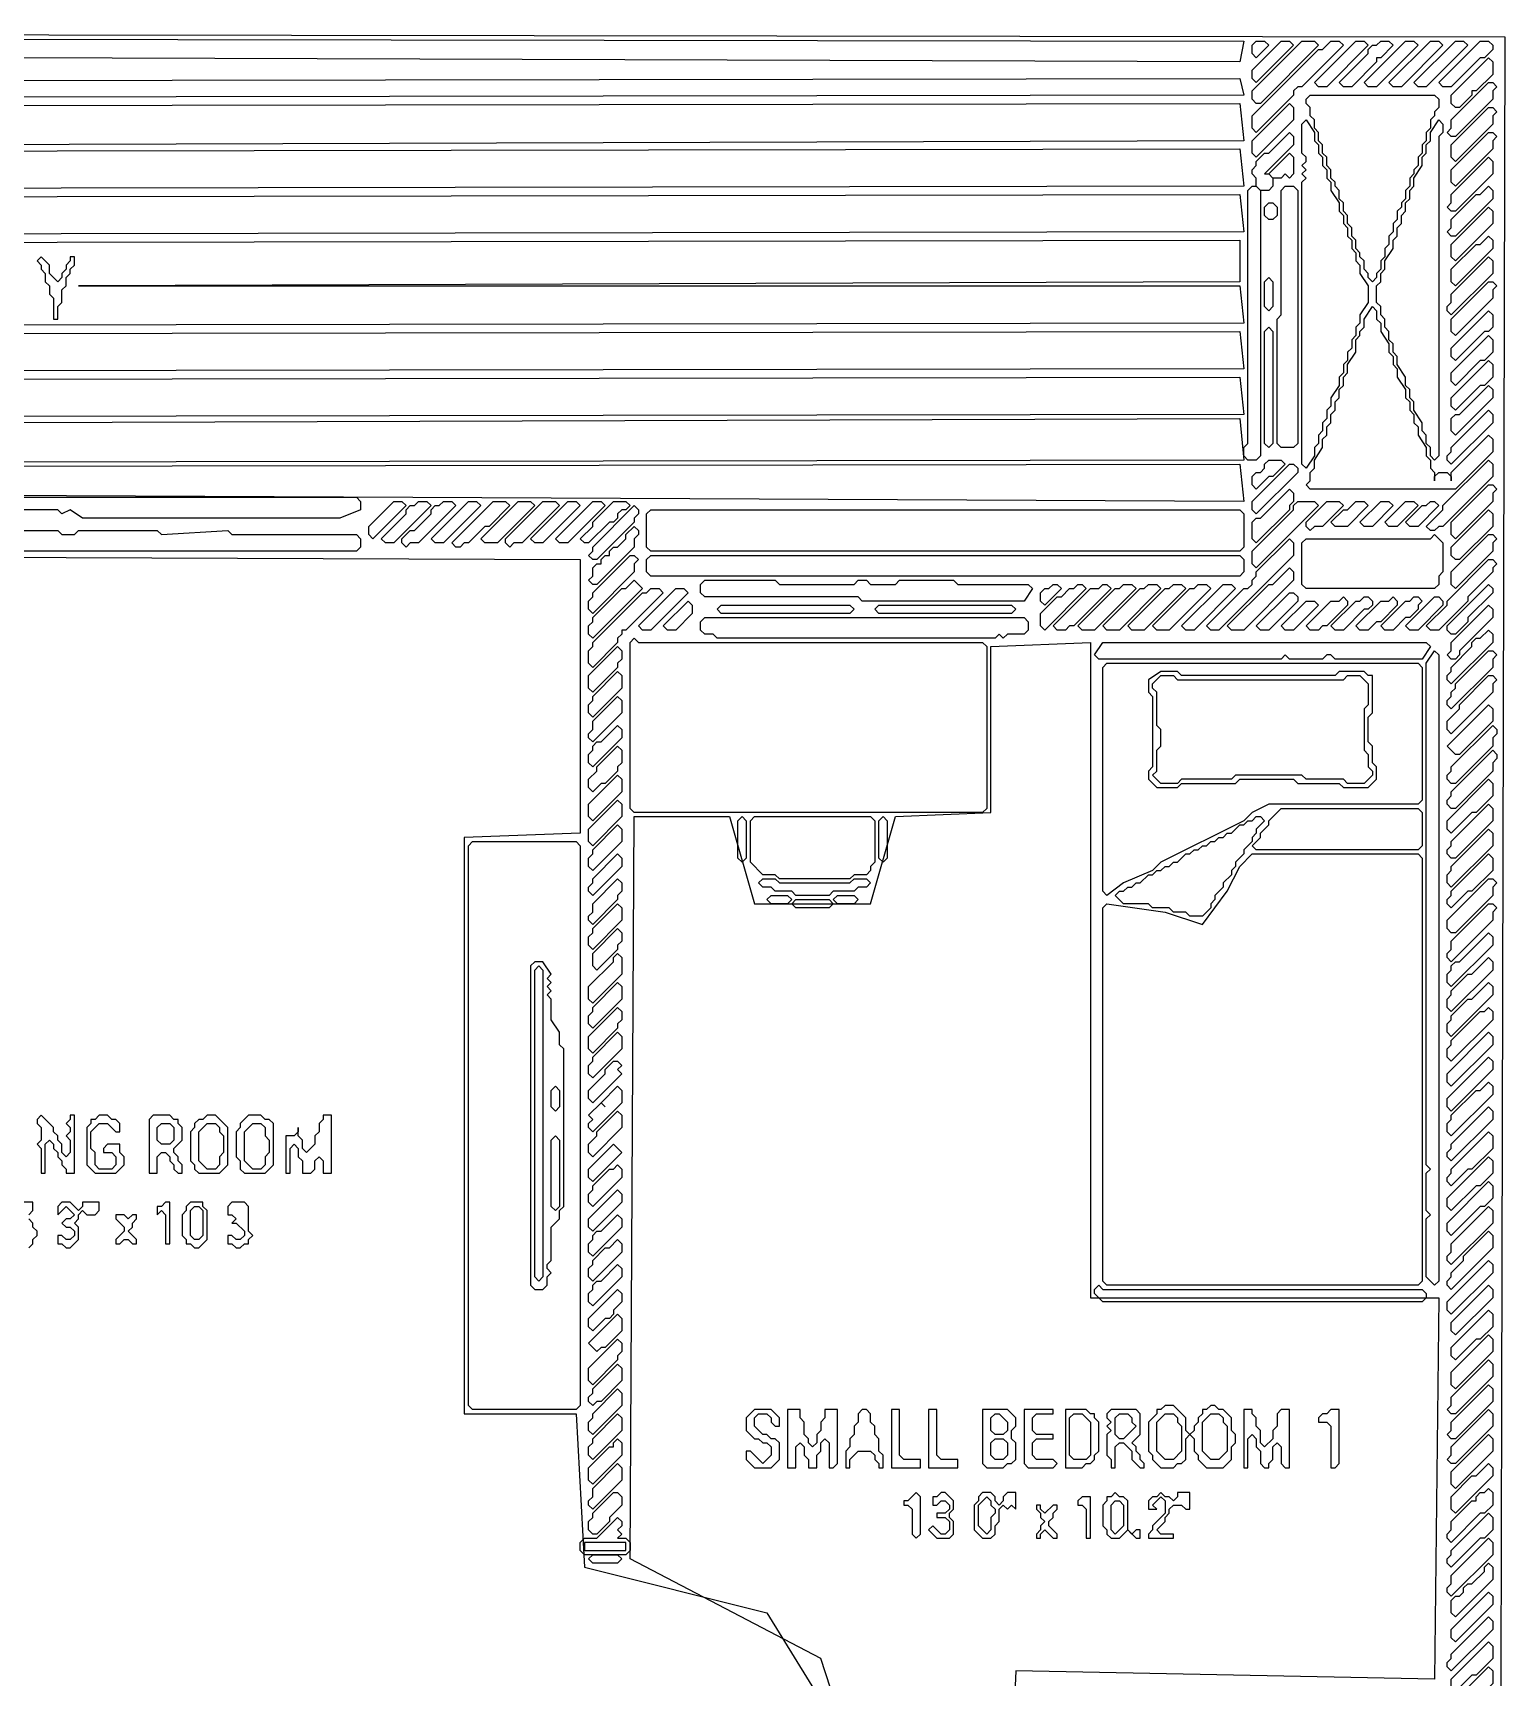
# Model space of a CAD drawing. Header units: metres. Extents: x 53 to 990, y 46 to 960.
# Drawn here: x 545 to 900, y 563.5 to 960 of the extents above; entities that cross this region are included whole.
import ezdxf

# ---------------------------------------------------------------- set-up
doc = ezdxf.new("R2010")
doc.units = ezdxf.units.M
doc.layers.add('A-FURN', color=2, linetype='Continuous')
doc.layers.add('A-WALL', color=1, linetype='Continuous')

msp = doc.modelspace()

# ---------------------------------------------------------------- linework, layer by layer
at = {"layer": 'A-FURN'}
for points in [[(139, 960), (138, 401), (229, 399), (231, 317), (242, 326), (245, 317), (246, 401), (292, 402), (293, 201), (442, 199), (441, 153), (247, 152), (246, 208), (234, 195), (241, 207), (231, 207), (230, 139), (537, 137), (553, 193), (601, 219), (606, 138), (898, 137), (900, 959), (139, 960)], [(218, 955), (220, 959), (837, 958), (836, 953), (218, 955)], [(860, 958), (861, 957), (851, 947), (850, 947), (849, 946), (849, 945), (840, 936), (839, 937), (839, 940), (855, 956), (856, 956), (858, 958), (860, 958)], [(854, 958), (855, 957), (841, 943), (840, 943), (839, 944), (839, 946), (851, 958), (854, 958)], [(848, 958), (849, 957), (840, 948), (839, 949), (839, 951), (846, 958), (848, 958)], [(839, 955), (839, 957), (840, 958), (842, 958), (843, 957), (840, 954), (839, 955)], [(867, 957), (857, 947), (855, 947), (854, 948), (864, 958), (866, 958), (867, 957)], [(873, 957), (870, 954), (869, 954), (869, 953), (863, 947), (861, 947), (860, 948), (867, 955), (867, 956), (868, 957), (869, 957), (870, 958), (872, 958), (873, 957)], [(879, 957), (869, 947), (867, 947), (866, 948), (876, 958), (878, 958), (879, 957)], [(885, 957), (875, 947), (873, 947), (872, 948), (882, 958), (884, 958), (885, 957)], [(891, 957), (881, 947), (879, 947), (878, 948), (888, 958), (890, 958), (891, 957)], [(897, 957), (897, 956), (895, 954), (894, 954), (887, 947), (885, 947), (884, 948), (894, 958), (896, 958), (897, 957)], [(896, 954), (897, 953), (897, 950), (893, 946), (892, 946), (892, 945), (889, 942), (888, 942), (887, 943), (887, 945), (896, 954)], [(218, 948), (836, 949), (837, 945), (219, 944), (218, 948)], [(897, 948), (898, 947), (897, 946), (897, 944), (888, 935), (887, 935), (886, 936), (887, 937), (887, 939), (896, 948), (897, 948)], [(853, 945), (883, 945), (884, 944), (884, 942), (883, 941), (883, 940), (882, 939), (882, 937), (881, 936), (881, 934), (880, 933), (880, 931), (879, 930), (879, 928), (878, 927), (878, 926), (877, 925), (877, 923), (876, 922), (876, 920), (875, 919), (875, 918), (874, 917), (874, 915), (873, 914), (873, 912), (872, 911), (872, 909), (871, 908), (871, 906), (870, 905), (870, 903), (869, 902), (869, 901), (868, 900), (867, 901), (867, 902), (866, 903), (866, 905), (865, 906), (865, 907), (864, 908), (864, 910), (863, 911), (863, 913), (862, 914), (862, 916), (861, 917), (861, 919), (860, 920), (860, 922), (859, 923), (859, 924), (858, 925), (858, 927), (857, 928), (857, 930), (856, 931), (856, 933), (855, 934), (855, 936), (854, 937), (854, 939), (853, 940), (853, 942), (852, 943), (852, 944), (853, 945)], [(218, 942), (836, 943), (837, 934), (219, 932), (218, 942)], [(848, 943), (849, 942), (849, 939), (840, 930), (839, 931), (839, 934), (848, 943)], [(897, 942), (898, 941), (897, 940), (897, 938), (888, 929), (887, 930), (887, 933), (896, 942), (897, 942)], [(848, 936), (849, 935), (849, 933), (842, 926), (843, 926), (844, 925), (844, 923), (843, 922), (841, 922), (840, 923), (840, 925), (839, 926), (839, 927), (840, 928), (840, 929), (842, 931), (843, 931), (848, 936)], [(852, 939), (854, 936), (854, 934), (855, 933), (855, 931), (856, 930), (856, 928), (857, 927), (857, 925), (858, 924), (858, 922), (860, 919), (860, 917), (861, 916), (861, 914), (862, 913), (862, 911), (863, 910), (863, 908), (864, 907), (864, 905), (865, 904), (865, 902), (867, 899), (867, 895), (865, 892), (865, 890), (864, 889), (864, 887), (863, 886), (863, 884), (862, 883), (862, 881), (861, 880), (861, 878), (860, 877), (860, 875), (858, 872), (858, 870), (857, 869), (857, 867), (856, 866), (856, 864), (855, 863), (855, 861), (854, 860), (854, 858), (852, 855), (851, 856), (851, 924), (852, 925), (851, 926), (852, 927), (851, 928), (852, 929), (852, 930), (851, 931), (851, 938), (852, 939)], [(884, 939), (885, 938), (885, 936), (884, 935), (884, 858), (883, 857), (882, 858), (882, 860), (881, 861), (881, 863), (880, 864), (880, 866), (878, 869), (878, 871), (877, 872), (877, 874), (876, 875), (876, 877), (874, 880), (874, 882), (873, 883), (873, 885), (872, 886), (872, 888), (871, 889), (871, 891), (870, 892), (870, 894), (869, 895), (869, 899), (870, 900), (870, 902), (871, 903), (871, 905), (873, 908), (873, 910), (874, 911), (874, 913), (875, 914), (875, 916), (876, 917), (876, 919), (877, 920), (877, 922), (878, 923), (878, 925), (880, 928), (880, 930), (881, 931), (881, 933), (882, 934), (882, 936), (884, 939)], [(897, 936), (898, 935), (897, 934), (897, 932), (888, 923), (887, 924), (887, 927), (896, 936), (897, 936)], [(218, 931), (836, 932), (837, 923), (219, 922), (218, 931)], [(848, 931), (849, 930), (849, 926), (848, 925), (847, 926), (846, 925), (844, 925), (843, 926), (848, 931)], [(896, 930), (897, 929), (897, 926), (888, 917), (887, 917), (886, 918), (887, 919), (887, 921), (896, 930)], [(218, 920), (836, 921), (837, 912), (219, 911), (218, 920)], [(839, 923), (840, 923), (841, 922), (841, 858), (840, 857), (838, 857), (837, 858), (837, 860), (838, 861), (838, 922), (839, 923)], [(847, 923), (849, 923), (850, 922), (850, 861), (849, 860), (846, 860), (845, 861), (845, 891), (846, 892), (846, 922), (847, 923)], [(896, 923), (897, 922), (897, 920), (888, 911), (887, 911), (886, 912), (887, 913), (887, 915), (893, 921), (894, 921), (896, 923)], [(842, 918), (843, 919), (844, 919), (845, 918), (845, 916), (844, 915), (843, 915), (842, 916), (842, 918)], [(896, 918), (897, 917), (897, 914), (888, 905), (887, 906), (887, 909), (896, 918)], [(218, 909), (836, 910), (836, 900), (556, 899), (836, 899), (837, 890), (219, 889), (219, 899), (481, 900), (219, 900), (218, 909)], [(896, 911), (897, 910), (897, 908), (888, 899), (887, 900), (887, 903), (893, 909), (894, 909), (896, 911)], [(555, 906), (554, 906), (554, 905), (553, 904), (553, 903), (552, 902), (552, 901), (551, 900), (549, 902), (549, 904), (547, 906), (546, 905), (547, 904), (547, 903), (548, 902), (548, 900), (549, 899), (549, 897), (550, 896), (550, 891), (551, 891), (551, 894), (552, 895), (552, 898), (553, 899), (553, 901), (554, 902), (554, 903), (555, 904), (555, 906)], [(896, 906), (897, 905), (897, 902), (887, 892), (886, 893), (886, 894), (887, 895), (887, 897), (896, 906)], [(843, 901), (844, 900), (844, 894), (843, 893), (842, 894), (842, 900), (843, 901)], [(897, 900), (898, 899), (897, 898), (897, 896), (888, 887), (887, 888), (887, 891), (896, 900), (897, 900)], [(868, 894), (869, 893), (869, 891), (870, 890), (870, 888), (872, 885), (872, 883), (873, 882), (873, 880), (874, 879), (874, 877), (876, 874), (876, 872), (877, 871), (877, 869), (878, 868), (878, 866), (879, 865), (879, 863), (881, 860), (881, 858), (882, 857), (882, 855), (883, 854), (883, 852), (883, 853), (884, 854), (886, 854), (887, 853), (887, 852), (887, 854), (896, 863), (897, 862), (897, 859), (888, 850), (853, 850), (852, 851), (853, 852), (853, 854), (854, 855), (854, 857), (856, 860), (856, 862), (857, 863), (857, 865), (858, 866), (858, 868), (859, 869), (859, 871), (860, 872), (860, 874), (861, 875), (861, 877), (862, 878), (862, 880), (864, 883), (864, 886), (865, 887), (865, 888), (866, 889), (866, 891), (868, 894)], [(896, 893), (897, 892), (897, 889), (896, 888), (895, 888), (888, 881), (887, 882), (887, 884), (896, 893)], [(843, 889), (844, 888), (844, 861), (843, 860), (842, 861), (842, 888), (843, 889)], [(218, 887), (836, 888), (837, 879), (219, 878), (218, 887)], [(896, 887), (897, 886), (897, 883), (895, 881), (894, 881), (888, 875), (887, 876), (887, 878), (896, 887)], [(896, 881), (897, 880), (897, 877), (895, 875), (894, 875), (888, 869), (887, 870), (887, 872), (896, 881)], [(218, 876), (836, 877), (837, 868), (219, 867), (218, 876)], [(896, 875), (897, 874), (897, 872), (888, 863), (887, 864), (887, 867), (888, 868), (889, 868), (896, 875)], [(896, 869), (897, 868), (897, 866), (887, 856), (886, 857), (886, 858), (887, 859), (887, 860), (896, 869)], [(218, 865), (836, 867), (837, 857), (219, 856), (218, 865)], [(846, 857), (847, 856), (844, 853), (843, 853), (840, 850), (839, 851), (839, 853), (840, 854), (841, 854), (842, 855), (842, 856), (843, 857), (846, 857)], [(896, 857), (897, 856), (897, 853), (885, 841), (884, 841), (883, 840), (882, 840), (881, 841), (885, 845), (885, 846), (896, 857)], [(218, 855), (836, 856), (837, 847), (219, 850), (218, 855)], [(849, 856), (850, 855), (850, 854), (840, 844), (839, 845), (839, 847), (848, 856), (849, 856)], [(848, 850), (849, 849), (849, 847), (848, 846), (848, 845), (840, 837), (839, 838), (839, 842), (840, 843), (841, 843), (848, 850)], [(897, 851), (898, 850), (897, 849), (897, 847), (888, 838), (887, 839), (887, 842), (896, 851), (897, 851)], [(481, 847), (482, 848), (623, 848), (624, 847), (624, 845), (619, 843), (557, 843), (554, 845), (552, 844), (551, 845), (482, 845), (481, 847)], [(634, 847), (635, 846), (627, 838), (626, 839), (626, 841), (632, 847), (634, 847)], [(641, 846), (632, 837), (630, 837), (629, 838), (635, 844), (635, 845), (636, 846), (637, 846), (638, 847), (640, 847), (641, 846)], [(647, 846), (638, 837), (636, 837), (635, 836), (634, 837), (634, 838), (636, 840), (637, 840), (641, 844), (641, 845), (642, 846), (643, 846), (644, 847), (646, 847), (647, 846)], [(653, 846), (644, 837), (642, 837), (641, 838), (650, 847), (652, 847), (653, 846)], [(660, 846), (655, 841), (654, 841), (650, 837), (649, 837), (648, 836), (647, 836), (646, 837), (656, 847), (659, 847), (660, 846)], [(666, 846), (657, 837), (654, 837), (653, 838), (662, 847), (665, 847), (666, 846)], [(672, 846), (663, 837), (661, 837), (660, 836), (659, 837), (659, 838), (668, 847), (671, 847), (672, 846)], [(677, 846), (668, 837), (666, 837), (665, 838), (674, 847), (676, 847), (677, 846)], [(683, 846), (674, 837), (672, 837), (671, 838), (680, 847), (682, 847), (683, 846)], [(689, 846), (688, 845), (687, 845), (686, 844), (686, 843), (685, 842), (684, 842), (679, 837), (678, 837), (677, 838), (680, 841), (680, 842), (685, 847), (688, 847), (689, 846)], [(690, 846), (691, 845), (691, 844), (690, 843), (690, 842), (681, 833), (680, 833), (679, 834), (680, 835), (680, 836), (690, 846)], [(693, 844), (694, 845), (836, 845), (837, 844), (837, 836), (836, 835), (694, 835), (693, 836), (693, 844)], [(854, 847), (855, 846), (840, 831), (839, 832), (839, 835), (849, 845), (849, 846), (850, 847), (854, 847)], [(861, 846), (856, 841), (854, 841), (853, 840), (852, 841), (852, 842), (857, 847), (860, 847), (861, 846)], [(867, 846), (862, 841), (859, 841), (858, 842), (861, 845), (862, 845), (864, 847), (866, 847), (867, 846)], [(873, 846), (868, 841), (866, 841), (865, 842), (870, 847), (872, 847), (873, 846)], [(879, 846), (874, 841), (872, 841), (871, 842), (876, 847), (878, 847), (879, 846)], [(884, 846), (879, 841), (877, 841), (876, 842), (880, 846), (881, 846), (882, 847), (883, 847), (884, 846)], [(896, 845), (897, 844), (897, 841), (889, 833), (888, 833), (887, 834), (887, 836), (896, 845)], [(690, 841), (691, 840), (691, 839), (690, 838), (690, 836), (681, 827), (680, 827), (679, 828), (680, 829), (680, 831), (681, 832), (682, 832), (682, 833), (683, 834), (684, 834), (684, 835), (685, 836), (686, 836), (688, 838), (688, 839), (690, 841)], [(482, 839), (483, 840), (551, 840), (552, 839), (555, 839), (556, 840), (575, 840), (576, 839), (592, 840), (593, 839), (623, 839), (624, 838), (624, 836), (623, 835), (483, 835), (482, 836), (482, 839)], [(848, 838), (849, 837), (849, 834), (831, 816), (829, 816), (828, 817), (837, 826), (838, 826), (839, 827), (839, 828), (840, 829), (840, 830), (848, 838)], [(885, 837), (885, 830), (884, 829), (884, 827), (883, 826), (852, 826), (851, 827), (851, 837), (852, 838), (882, 838), (883, 839), (885, 837)], [(897, 839), (898, 838), (897, 837), (897, 835), (888, 826), (887, 827), (887, 830), (896, 839), (897, 839)], [(429, 834), (677, 833), (677, 767), (649, 766), (649, 627), (676, 627), (678, 590), (722, 579), (746, 540)], [(690, 834), (691, 833), (690, 832), (690, 830), (680, 820), (679, 821), (679, 823), (680, 824), (680, 825), (689, 834), (690, 834)], [(693, 833), (694, 834), (836, 834), (837, 833), (837, 830), (836, 829), (694, 829), (693, 830), (693, 833)], [(897, 833), (898, 832), (897, 831), (897, 830), (891, 824), (891, 823), (884, 816), (882, 816), (881, 817), (886, 822), (886, 823), (896, 833), (897, 833)], [(848, 831), (849, 830), (849, 828), (837, 816), (834, 816), (833, 817), (843, 827), (844, 827), (848, 831)], [(690, 828), (692, 826), (680, 814), (679, 815), (679, 817), (680, 818), (680, 819), (687, 826), (688, 826), (690, 828)], [(696, 826), (697, 825), (688, 816), (687, 816), (687, 815), (686, 814), (686, 813), (680, 807), (679, 808), (679, 811), (680, 812), (680, 813), (692, 825), (693, 825), (694, 826), (696, 826)], [(703, 825), (694, 816), (692, 816), (691, 817), (700, 826), (702, 826), (703, 825)], [(706, 825), (706, 827), (707, 828), (724, 828), (725, 827), (743, 827), (744, 828), (746, 828), (747, 827), (753, 827), (754, 828), (767, 828), (768, 827), (785, 827), (786, 826), (784, 823), (745, 823), (744, 824), (707, 824), (706, 825)], [(798, 827), (799, 826), (789, 816), (788, 817), (788, 820), (792, 824), (793, 824), (795, 826), (796, 826), (797, 827), (798, 827)], [(792, 827), (793, 826), (789, 822), (788, 823), (788, 825), (789, 826), (790, 826), (791, 827), (792, 827)], [(805, 826), (796, 817), (795, 817), (794, 816), (792, 816), (791, 817), (800, 826), (802, 826), (803, 827), (804, 827), (805, 826)], [(811, 826), (801, 816), (798, 816), (797, 817), (806, 826), (807, 826), (808, 827), (810, 827), (811, 826)], [(817, 826), (807, 816), (804, 816), (803, 817), (812, 826), (813, 826), (814, 827), (816, 827), (817, 826)], [(823, 826), (813, 816), (810, 816), (809, 817), (818, 826), (819, 826), (820, 827), (822, 827), (823, 826)], [(829, 826), (819, 816), (816, 816), (815, 817), (824, 826), (825, 826), (826, 827), (828, 827), (829, 826)], [(835, 826), (825, 816), (823, 816), (822, 817), (832, 827), (834, 827), (835, 826)], [(849, 825), (850, 824), (850, 823), (843, 816), (841, 816), (840, 817), (848, 825), (849, 825)], [(896, 827), (897, 826), (897, 825), (891, 819), (891, 818), (888, 815), (887, 815), (886, 816), (886, 817), (896, 827)], [(703, 823), (704, 822), (704, 820), (700, 816), (698, 816), (697, 817), (703, 823)], [(710, 821), (711, 822), (742, 822), (743, 821), (742, 820), (711, 820), (710, 821)], [(748, 821), (749, 822), (781, 822), (782, 821), (781, 820), (749, 820), (748, 821)], [(855, 822), (849, 816), (847, 816), (846, 817), (852, 823), (854, 823), (855, 822)], [(862, 823), (862, 822), (857, 817), (856, 817), (855, 816), (853, 816), (852, 817), (858, 823), (860, 823), (861, 824), (862, 823)], [(868, 823), (868, 822), (867, 821), (866, 821), (861, 816), (859, 816), (858, 817), (864, 823), (865, 823), (866, 824), (867, 824), (868, 823)], [(874, 823), (874, 822), (870, 818), (869, 818), (867, 816), (865, 816), (864, 817), (870, 823), (872, 823), (873, 824), (874, 823)], [(880, 823), (879, 822), (879, 821), (877, 819), (876, 819), (873, 816), (871, 816), (870, 817), (876, 823), (877, 823), (878, 824), (879, 824), (880, 823)], [(884, 824), (885, 823), (885, 822), (879, 816), (877, 816), (876, 817), (883, 824), (884, 824)], [(896, 822), (897, 821), (897, 819), (889, 811), (889, 810), (888, 809), (887, 809), (886, 810), (887, 811), (887, 813), (896, 822)], [(706, 818), (707, 819), (784, 819), (785, 818), (785, 816), (784, 815), (780, 815), (779, 814), (778, 815), (777, 814), (710, 814), (709, 815), (707, 815), (706, 816), (706, 818)], [(689, 813), (690, 814), (691, 813), (774, 813), (775, 812), (775, 773), (774, 772), (690, 772), (689, 773), (689, 813)], [(748, 528), (735, 568), (689, 592), (690, 771), (713, 771), (719, 750), (747, 750), (753, 771), (776, 772), (776, 812), (800, 813), (800, 655), (884, 655), (883, 563), (782, 565), (780, 520)], [(801, 810), (803, 813), (881, 813), (882, 812), (880, 809), (859, 809), (858, 810), (857, 810), (856, 809), (848, 809), (847, 810), (846, 809), (802, 809), (801, 810)], [(896, 816), (897, 815), (897, 813), (887, 803), (886, 804), (886, 805), (887, 806), (887, 807), (892, 812), (892, 813), (893, 814), (894, 814), (896, 816)], [(686, 812), (687, 811), (687, 809), (686, 808), (686, 807), (680, 801), (679, 802), (679, 805), (686, 812)], [(883, 811), (884, 810), (884, 659), (883, 658), (881, 660), (881, 674), (882, 675), (881, 676), (881, 685), (882, 686), (881, 687), (881, 808), (883, 811)], [(897, 811), (898, 810), (897, 809), (897, 807), (887, 797), (886, 798), (886, 799), (887, 800), (887, 801), (888, 802), (888, 803), (896, 811), (897, 811)], [(686, 806), (687, 805), (687, 802), (680, 795), (679, 796), (679, 798), (680, 799), (680, 800), (686, 806)], [(803, 807), (804, 808), (879, 808), (880, 807), (880, 775), (879, 774), (843, 774), (839, 772), (837, 770), (817, 760), (815, 758), (808, 755), (804, 752), (803, 753), (803, 807)], [(814, 804), (814, 801), (815, 800), (815, 783), (814, 782), (814, 780), (816, 778), (821, 778), (822, 779), (835, 779), (836, 780), (849, 780), (850, 779), (860, 779), (861, 778), (867, 778), (869, 780), (869, 783), (868, 784), (868, 788), (867, 789), (867, 795), (868, 796), (868, 805), (867, 805), (866, 806), (860, 806), (859, 805), (822, 805), (821, 806), (817, 806), (814, 804)], [(815, 803), (817, 805), (820, 805), (821, 804), (861, 804), (862, 805), (865, 805), (867, 803), (867, 798), (866, 797), (866, 787), (867, 786), (867, 783), (868, 782), (868, 781), (866, 779), (862, 779), (861, 780), (852, 780), (851, 781), (835, 781), (834, 780), (822, 780), (821, 779), (817, 779), (815, 781), (816, 782), (816, 787), (817, 788), (817, 792), (816, 793), (816, 801), (815, 802), (815, 803)], [(897, 805), (898, 804), (897, 803), (897, 801), (887, 791), (886, 792), (886, 794), (889, 797), (889, 798), (896, 805), (897, 805)], [(686, 800), (687, 799), (687, 796), (680, 789), (679, 790), (679, 791), (680, 792), (680, 794), (686, 800)], [(896, 798), (897, 797), (897, 794), (889, 786), (888, 786), (886, 788), (896, 798)], [(686, 793), (687, 792), (687, 790), (680, 783), (679, 784), (679, 786), (680, 787), (680, 788), (681, 789), (682, 789), (686, 793)], [(897, 793), (898, 792), (898, 791), (897, 790), (897, 788), (888, 779), (887, 779), (886, 780), (886, 781), (887, 782), (887, 783), (897, 793)], [(686, 788), (687, 787), (687, 784), (686, 783), (686, 782), (683, 779), (682, 779), (680, 777), (679, 778), (679, 780), (681, 782), (681, 783), (686, 788)], [(897, 787), (898, 786), (898, 785), (897, 784), (897, 782), (888, 773), (887, 773), (886, 774), (886, 775), (887, 776), (887, 777), (897, 787)], [(686, 781), (687, 780), (687, 777), (680, 770), (679, 771), (679, 774), (686, 781)], [(896, 780), (897, 779), (897, 776), (893, 772), (892, 772), (887, 767), (886, 768), (886, 770), (896, 780)], [(686, 775), (687, 774), (687, 771), (680, 764), (679, 765), (679, 768), (686, 775)], [(896, 774), (897, 773), (897, 770), (888, 761), (887, 761), (886, 762), (886, 763), (887, 764), (887, 765), (896, 774)], [(716, 771), (717, 770), (717, 761), (716, 760), (715, 761), (715, 770), (716, 771)], [(718, 770), (719, 771), (747, 771), (748, 770), (748, 760), (747, 759), (747, 758), (746, 757), (743, 757), (742, 756), (725, 756), (724, 757), (721, 757), (718, 760), (718, 770)], [(750, 771), (751, 770), (751, 761), (750, 760), (749, 761), (749, 770), (750, 771)], [(842, 770), (840, 768), (840, 767), (839, 766), (839, 765), (837, 763), (837, 762), (835, 760), (835, 759), (834, 758), (834, 757), (832, 755), (832, 754), (830, 752), (830, 751), (829, 750), (829, 749), (827, 747), (824, 747), (823, 748), (820, 748), (819, 749), (815, 749), (814, 750), (808, 750), (806, 752), (807, 753), (808, 753), (809, 754), (810, 754), (811, 755), (812, 755), (814, 757), (815, 757), (816, 758), (817, 758), (818, 759), (819, 759), (820, 760), (821, 760), (823, 762), (824, 762), (825, 763), (826, 763), (827, 764), (828, 764), (829, 765), (830, 765), (831, 766), (832, 766), (833, 767), (834, 767), (836, 769), (837, 769), (838, 770), (839, 770), (840, 771), (841, 771), (842, 770)], [(839, 764), (841, 766), (841, 767), (843, 769), (843, 770), (846, 773), (879, 773), (880, 772), (880, 764), (879, 763), (840, 763), (839, 764)], [(686, 769), (687, 768), (687, 765), (680, 758), (679, 759), (679, 761), (680, 762), (680, 763), (686, 769)], [(896, 768), (897, 767), (897, 764), (887, 754), (886, 755), (886, 757), (887, 758), (887, 759), (896, 768)], [(651, 765), (676, 765), (677, 764), (677, 629), (676, 628), (651, 628), (650, 629), (650, 764), (651, 765)], [(686, 762), (687, 761), (687, 759), (680, 752), (679, 753), (679, 754), (680, 755), (680, 756), (686, 762)], [(804, 750), (818, 748), (827, 745), (833, 753), (836, 759), (839, 762), (879, 762), (880, 761), (880, 659), (879, 658), (804, 658), (803, 659), (803, 749), (804, 750)], [(896, 762), (897, 761), (897, 758), (892, 753), (891, 753), (887, 749), (886, 750), (886, 751), (887, 752), (887, 753), (896, 762)], [(686, 756), (687, 755), (687, 753), (686, 752), (686, 751), (680, 745), (679, 746), (679, 747), (680, 748), (680, 750), (686, 756)], [(720, 755), (721, 756), (724, 756), (725, 755), (742, 755), (743, 756), (746, 756), (747, 755), (746, 754), (744, 754), (743, 753), (738, 753), (737, 752), (729, 752), (728, 753), (724, 753), (723, 754), (721, 754), (720, 755)], [(897, 756), (898, 755), (897, 754), (897, 752), (888, 743), (887, 743), (886, 744), (886, 746), (896, 756), (897, 756)], [(686, 750), (687, 749), (687, 746), (680, 739), (679, 740), (679, 742), (680, 743), (680, 744), (686, 750)], [(722, 751), (723, 752), (727, 752), (728, 751), (727, 750), (723, 750), (722, 751)], [(728, 750), (729, 751), (737, 751), (738, 750), (737, 749), (729, 749), (728, 750)], [(738, 751), (739, 752), (743, 752), (744, 751), (743, 750), (739, 750), (738, 751)], [(897, 750), (898, 749), (897, 748), (897, 746), (887, 736), (886, 737), (886, 738), (887, 739), (887, 741), (896, 750), (897, 750)], [(686, 744), (687, 743), (687, 741), (686, 740), (686, 739), (681, 734), (680, 735), (680, 738), (686, 744)], [(896, 743), (897, 742), (897, 740), (887, 730), (886, 731), (886, 733), (887, 734), (887, 735), (888, 736), (889, 736), (896, 743)], [(686, 738), (687, 737), (687, 733), (680, 726), (679, 727), (679, 730), (685, 736), (685, 737), (686, 738)], [(666, 736), (665, 735), (665, 658), (666, 657), (668, 657), (669, 658), (669, 660), (670, 661), (669, 662), (669, 663), (670, 664), (670, 672), (672, 674), (672, 676), (673, 677), (673, 715), (672, 716), (672, 719), (670, 722), (670, 727), (669, 728), (670, 729), (669, 730), (670, 731), (669, 732), (670, 733), (668, 736), (666, 736)], [(667, 735), (668, 734), (668, 660), (667, 659), (666, 660), (666, 734), (667, 735)], [(896, 737), (897, 736), (897, 734), (887, 724), (886, 725), (886, 727), (887, 728), (887, 729), (891, 733), (892, 733), (896, 737)], [(686, 731), (687, 730), (687, 727), (680, 720), (679, 721), (679, 723), (680, 724), (680, 725), (686, 731)], [(896, 731), (897, 730), (897, 728), (887, 718), (886, 719), (886, 721), (887, 722), (887, 723), (891, 727), (892, 727), (896, 731)], [(686, 725), (687, 724), (687, 722), (686, 721), (686, 720), (680, 714), (679, 715), (679, 718), (686, 725)], [(896, 725), (897, 724), (897, 722), (887, 712), (886, 713), (886, 715), (887, 716), (887, 717), (894, 724), (895, 724), (896, 725)], [(686, 719), (687, 718), (687, 715), (680, 708), (679, 709), (679, 711), (680, 712), (680, 713), (686, 719)], [(896, 719), (897, 718), (897, 716), (887, 706), (886, 707), (886, 709), (896, 719)], [(686, 712), (687, 711), (686, 710), (687, 709), (680, 702), (679, 703), (679, 705), (683, 709), (683, 710), (685, 712), (686, 712)], [(896, 713), (897, 712), (897, 710), (887, 700), (886, 701), (886, 703), (896, 713)], [(671, 706), (672, 705), (672, 701), (671, 700), (670, 701), (670, 705), (671, 706)], [(686, 706), (687, 705), (687, 702), (680, 695), (679, 696), (679, 697), (680, 698), (679, 699), (682, 702), (683, 701), (682, 702), (686, 706)], [(896, 707), (897, 706), (897, 704), (887, 694), (886, 695), (886, 697), (887, 698), (887, 699), (893, 705), (894, 705), (896, 707)], [(547, 699), (546, 698), (546, 697), (547, 696), (547, 693), (546, 692), (547, 691), (547, 685), (548, 685), (548, 692), (549, 693), (550, 692), (550, 691), (551, 690), (551, 689), (552, 688), (552, 687), (553, 686), (553, 685), (555, 685), (555, 699), (554, 699), (554, 698), (553, 697), (554, 696), (554, 695), (553, 694), (554, 693), (554, 690), (553, 689), (552, 690), (552, 692), (551, 693), (551, 694), (550, 695), (550, 696), (547, 699)], [(561, 699), (560, 698), (559, 698), (559, 697), (558, 696), (558, 687), (560, 685), (565, 685), (567, 687), (567, 689), (566, 690), (566, 692), (563, 692), (562, 691), (562, 690), (564, 690), (565, 689), (565, 687), (564, 686), (561, 686), (560, 687), (560, 690), (559, 691), (559, 695), (561, 697), (563, 697), (565, 695), (566, 695), (566, 697), (565, 698), (564, 698), (563, 699), (561, 699)], [(574, 699), (573, 698), (573, 685), (575, 685), (575, 689), (576, 690), (577, 690), (578, 689), (578, 688), (579, 687), (579, 686), (580, 685), (581, 685), (581, 687), (580, 688), (580, 689), (579, 690), (579, 691), (581, 693), (581, 696), (580, 697), (580, 698), (579, 698), (578, 699), (574, 699)], [(587, 699), (586, 698), (585, 698), (584, 697), (584, 696), (583, 695), (583, 688), (584, 687), (584, 686), (585, 685), (590, 685), (592, 687), (592, 696), (589, 699), (587, 699)], [(597, 699), (595, 697), (595, 696), (594, 695), (594, 689), (595, 688), (595, 686), (596, 685), (601, 685), (603, 687), (603, 697), (602, 698), (601, 698), (600, 699), (597, 699)], [(617, 699), (615, 699), (615, 698), (614, 697), (614, 695), (613, 694), (613, 692), (611, 690), (610, 691), (610, 693), (609, 694), (609, 696), (609, 695), (608, 694), (606, 694), (606, 685), (607, 685), (607, 691), (608, 692), (609, 691), (609, 689), (610, 688), (610, 685), (612, 685), (613, 686), (613, 688), (614, 689), (615, 688), (615, 685), (617, 685), (617, 699)], [(686, 700), (687, 699), (687, 696), (680, 689), (679, 690), (679, 692), (681, 694), (681, 695), (686, 700)], [(896, 701), (897, 700), (897, 698), (887, 688), (886, 689), (886, 690), (887, 691), (887, 692), (896, 701)], [(575, 696), (576, 697), (578, 697), (579, 696), (579, 693), (578, 692), (576, 692), (575, 693), (575, 696)], [(587, 697), (589, 697), (590, 696), (590, 695), (591, 694), (591, 690), (590, 689), (590, 687), (589, 686), (587, 686), (585, 688), (585, 695), (587, 697)], [(598, 697), (600, 697), (601, 696), (601, 694), (602, 693), (602, 690), (601, 689), (601, 687), (600, 686), (598, 686), (596, 688), (596, 695), (598, 697)], [(671, 694), (672, 693), (672, 677), (671, 676), (670, 677), (670, 693), (671, 694)], [(896, 695), (897, 694), (897, 691), (892, 686), (891, 686), (887, 682), (886, 683), (886, 684), (887, 685), (887, 686), (896, 695)], [(685, 692), (687, 690), (680, 683), (679, 684), (679, 686), (685, 692)], [(686, 687), (687, 686), (687, 684), (680, 677), (679, 678), (679, 680), (680, 681), (680, 682), (684, 686), (685, 686), (686, 687)], [(896, 689), (897, 688), (897, 685), (894, 682), (893, 682), (887, 676), (886, 677), (886, 679), (896, 689)], [(896, 683), (897, 682), (897, 679), (895, 677), (894, 677), (887, 670), (886, 671), (886, 673), (896, 683)], [(686, 681), (687, 680), (687, 678), (680, 671), (679, 672), (679, 674), (686, 681)], [(544, 675), (545, 676), (545, 678), (541, 678)], [(561, 678), (557, 678), (557, 677), (556, 676), (554, 678), (552, 678), (551, 677), (551, 675), (553, 677), (555, 675), (554, 674), (553, 674), (552, 673), (553, 672), (554, 672), (555, 671), (555, 670), (554, 669), (553, 669), (552, 670), (551, 670), (551, 668), (552, 668), (553, 667), (554, 667), (556, 669), (556, 672), (555, 673), (556, 674), (556, 675), (557, 676), (558, 675), (560, 675), (561, 676), (561, 678)], [(565, 675), (565, 674), (567, 672), (567, 671), (565, 669), (565, 668), (566, 668), (567, 669), (568, 669), (569, 668), (570, 668), (570, 669), (568, 671), (569, 672), (569, 673), (570, 674), (570, 675), (569, 675), (568, 674), (567, 675), (565, 675)], [(577, 678), (576, 677), (575, 677), (575, 675), (576, 676), (577, 675), (577, 668), (578, 668), (578, 678), (577, 678)], [(583, 678), (582, 677), (582, 676), (581, 675), (581, 670), (582, 669), (582, 668), (583, 668), (584, 667), (585, 667), (587, 669), (587, 676), (586, 677), (586, 678), (583, 678)], [(584, 677), (585, 677), (586, 676), (586, 670), (585, 669), (584, 669), (583, 670), (583, 676), (584, 677)], [(593, 678), (592, 677), (592, 675), (593, 675), (594, 674), (593, 673), (594, 673), (596, 671), (596, 670), (595, 669), (594, 669), (593, 670), (592, 670), (592, 668), (593, 668), (594, 667), (595, 667), (596, 668), (597, 668), (597, 669), (598, 670), (597, 671), (597, 677), (596, 678), (593, 678)], [(686, 675), (687, 674), (687, 672), (680, 665), (679, 666), (679, 668), (680, 669), (680, 670), (681, 671), (682, 671), (686, 675)], [(896, 677), (897, 676), (897, 673), (887, 663), (886, 664), (886, 665), (887, 666), (887, 668), (896, 677)], [(544, 667), (545, 668), (545, 669), (546, 670), (546, 671), (545, 672), (545, 673), (544, 674)], [(896, 671), (897, 670), (897, 667), (887, 657), (886, 658), (886, 659), (887, 660), (887, 661), (890, 664), (890, 665), (896, 671)], [(686, 669), (687, 668), (687, 666), (680, 659), (679, 660), (679, 662), (680, 663), (680, 664), (683, 667), (684, 667), (686, 669)], [(686, 663), (687, 662), (687, 660), (680, 653), (679, 654), (679, 656), (680, 657), (680, 658), (681, 659), (682, 659), (686, 663)], [(896, 664), (897, 663), (897, 661), (887, 651), (886, 652), (886, 654), (896, 664)], [(686, 657), (687, 656), (687, 654), (685, 652), (685, 651), (684, 650), (683, 650), (680, 647), (679, 648), (679, 650), (686, 657)], [(801, 657), (802, 658), (803, 657), (880, 657), (881, 656), (881, 655), (880, 654), (803, 654), (801, 656), (801, 657)], [(896, 658), (897, 657), (897, 655), (888, 646), (887, 647), (887, 649), (896, 658)], [(686, 651), (687, 650), (687, 647), (683, 643), (682, 643), (681, 642), (679, 644), (686, 651)], [(896, 652), (897, 651), (897, 648), (894, 645), (893, 645), (888, 640), (887, 641), (887, 643), (896, 652)], [(686, 645), (687, 644), (687, 642), (686, 641), (686, 640), (680, 634), (679, 635), (679, 638), (686, 645)], [(896, 646), (897, 645), (897, 642), (888, 633), (887, 634), (887, 637), (896, 646)], [(686, 639), (687, 638), (687, 635), (682, 630), (681, 630), (680, 629), (679, 630), (679, 631), (680, 632), (680, 633), (686, 639)], [(896, 640), (897, 639), (897, 636), (888, 627), (887, 627), (886, 628), (887, 629), (887, 631), (896, 640)], [(686, 633), (687, 632), (687, 629), (680, 622), (679, 623), (679, 625), (680, 626), (680, 627), (686, 633)], [(896, 634), (897, 633), (897, 630), (888, 621), (887, 621), (886, 622), (887, 623), (887, 625), (896, 634)], [(686, 627), (687, 626), (687, 623), (680, 616), (679, 617), (679, 619), (680, 620), (680, 621), (686, 627)], [(719, 628), (717, 626), (717, 623), (719, 621), (720, 621), (721, 620), (722, 620), (723, 619), (723, 617), (721, 615), (718, 618), (717, 618), (717, 616), (719, 614), (723, 614), (725, 616), (725, 620), (724, 621), (723, 621), (722, 622), (721, 622), (719, 624), (719, 626), (720, 627), (722, 627), (723, 626), (723, 625), (724, 624), (725, 624), (725, 626), (723, 628), (719, 628)], [(727, 628), (727, 614), (729, 614), (729, 619), (730, 620), (731, 619), (731, 617), (732, 616), (732, 614), (734, 614), (734, 617), (735, 618), (735, 620), (736, 621), (737, 620), (737, 614), (738, 614), (739, 615), (739, 628), (736, 628), (736, 626), (735, 625), (735, 623), (734, 622), (734, 620), (733, 619), (732, 620), (732, 621), (731, 622), (731, 625), (730, 626), (730, 628), (727, 628)], [(745, 628), (744, 627), (744, 625), (743, 624), (743, 622), (742, 621), (742, 619), (741, 618), (741, 614), (742, 614), (742, 616), (744, 618), (747, 618), (748, 617), (748, 616), (749, 615), (749, 614), (750, 614), (750, 617), (749, 618), (749, 621), (748, 622), (748, 624), (747, 625), (747, 627), (746, 628), (745, 628)], [(752, 628), (752, 614), (759, 614), (759, 616), (755, 616), (754, 617), (754, 628), (752, 628)], [(761, 628), (761, 614), (768, 614), (768, 616), (764, 616), (763, 617), (763, 628), (761, 628)], [(774, 628), (774, 615), (775, 614), (779, 614), (780, 615), (781, 615), (782, 616), (782, 620), (781, 621), (781, 623), (782, 624), (782, 626), (780, 628), (774, 628)], [(776, 626), (777, 627), (778, 627), (780, 625), (780, 623), (779, 622), (777, 622), (776, 623), (776, 626)], [(784, 628), (784, 615), (785, 614), (791, 614), (792, 615), (791, 616), (787, 616), (786, 617), (786, 620), (787, 621), (791, 621), (791, 622), (787, 622), (786, 623), (786, 626), (787, 627), (791, 627), (791, 628), (784, 628)], [(794, 628), (794, 614), (798, 614), (799, 615), (800, 615), (801, 616), (801, 617), (802, 618), (802, 625), (801, 626), (801, 627), (800, 627), (799, 628), (794, 628)], [(796, 627), (798, 627), (800, 625), (800, 617), (799, 616), (796, 616), (795, 617), (795, 626), (796, 627)], [(805, 628), (804, 627), (804, 626), (805, 625), (804, 624), (805, 623), (804, 622), (804, 617), (805, 616), (805, 614), (806, 614), (806, 619), (807, 620), (808, 620), (810, 618), (810, 616), (812, 614), (813, 614), (813, 615), (812, 616), (812, 617), (811, 618), (811, 619), (810, 620), (812, 622), (812, 627), (811, 628), (805, 628)], [(806, 622), (806, 626), (807, 627), (809, 627), (810, 626), (810, 625), (811, 624), (808, 621), (807, 621), (806, 622)], [(814, 625), (814, 618), (815, 617), (815, 616), (817, 614), (820, 614), (821, 615), (822, 615), (823, 616), (823, 621), (824, 622), (825, 621), (825, 618), (826, 617), (826, 616), (828, 614), (832, 614), (834, 616), (834, 619), (835, 620), (835, 622), (834, 623), (834, 626), (832, 628), (831, 628), (830, 629), (829, 629), (828, 628), (827, 628), (827, 627), (826, 626), (826, 625), (825, 624), (825, 623), (824, 622), (823, 623), (823, 626), (820, 629), (818, 629), (817, 628), (816, 628), (816, 627), (814, 625)], [(818, 627), (820, 627), (821, 626), (821, 625), (822, 624), (822, 618), (820, 616), (818, 616), (816, 618), (816, 625), (818, 627)], [(829, 627), (831, 627), (832, 626), (832, 625), (833, 624), (833, 618), (831, 616), (829, 616), (827, 618), (827, 625), (829, 627)], [(837, 628), (837, 614), (838, 614), (838, 621), (839, 622), (840, 621), (840, 619), (841, 618), (841, 615), (842, 614), (843, 614), (843, 615), (844, 616), (844, 619), (845, 620), (846, 619), (846, 615), (847, 614), (848, 614), (848, 628), (846, 628), (845, 627), (845, 624), (844, 623), (844, 621), (842, 619), (841, 620), (841, 623), (840, 624), (840, 626), (839, 627), (839, 628), (837, 628)], [(860, 628), (858, 628), (857, 627), (856, 627), (855, 626), (855, 625), (857, 625), (858, 624), (858, 614), (859, 614), (860, 615), (860, 628)], [(896, 628), (897, 627), (897, 624), (888, 615), (887, 615), (886, 616), (887, 617), (887, 619), (896, 628)], [(686, 621), (687, 620), (687, 617), (680, 610), (679, 611), (679, 614), (684, 619), (685, 619), (685, 620), (686, 621)], [(776, 620), (777, 621), (779, 621), (780, 620), (780, 617), (779, 616), (777, 616), (776, 617), (776, 620)], [(896, 622), (897, 621), (897, 618), (888, 609), (887, 610), (887, 613), (896, 622)], [(686, 615), (687, 614), (687, 611), (680, 604), (679, 605), (679, 606), (680, 607), (680, 609), (686, 615)], [(896, 615), (897, 614), (897, 612), (888, 603), (887, 604), (887, 607), (892, 612), (893, 612), (896, 615)], [(686, 608), (687, 607), (687, 605), (684, 602), (684, 601), (681, 598), (680, 598), (679, 599), (679, 601), (680, 602), (680, 603), (685, 608), (686, 608)], [(758, 608), (756, 606), (755, 606), (755, 605), (756, 605), (757, 604), (757, 598), (758, 597), (759, 598), (759, 607), (758, 608)], [(764, 608), (763, 607), (762, 607), (762, 605), (763, 605), (764, 606), (765, 606), (766, 605), (766, 604), (765, 603), (763, 603), (763, 602), (765, 602), (766, 601), (766, 599), (765, 598), (764, 598), (762, 600), (761, 599), (763, 597), (766, 597), (767, 598), (767, 601), (766, 602), (766, 603), (767, 604), (767, 606), (765, 608), (764, 608)], [(782, 608), (780, 608), (779, 607), (779, 606), (778, 605), (777, 606), (777, 607), (776, 608), (774, 608), (773, 607), (773, 606), (772, 605), (772, 599), (774, 597), (776, 597), (777, 598), (777, 600), (778, 601), (778, 604), (779, 605), (780, 604), (781, 605), (782, 604), (782, 608)], [(775, 607), (776, 606), (776, 605), (777, 604), (777, 603), (776, 602), (776, 599), (775, 598), (773, 600), (773, 605), (775, 607)], [(798, 607), (797, 606), (797, 605), (798, 605), (799, 604), (799, 597), (800, 597), (800, 607), (798, 607)], [(804, 607), (804, 606), (803, 605), (803, 600), (804, 599), (804, 598), (805, 597), (807, 597), (809, 599), (811, 597), (812, 597), (812, 599), (811, 599), (810, 598), (809, 599), (809, 606), (808, 607), (807, 607), (806, 608), (805, 607), (804, 607)], [(824, 608), (821, 608), (821, 607), (820, 606), (819, 607), (818, 607), (817, 608), (816, 607), (815, 607), (814, 606), (814, 604), (816, 604), (815, 605), (817, 607), (818, 606), (818, 603), (815, 600), (815, 599), (814, 598), (814, 597), (820, 597), (820, 598), (817, 598), (816, 599), (818, 601), (818, 602), (819, 603), (819, 604), (820, 605), (822, 605), (823, 604), (824, 604), (824, 608)], [(896, 609), (897, 608), (897, 605), (895, 603), (894, 603), (887, 596), (886, 597), (886, 598), (887, 599), (887, 601), (892, 606), (893, 606), (893, 607), (894, 608), (895, 608), (896, 609)], [(787, 605), (787, 604), (788, 603), (788, 602), (789, 601), (788, 600), (788, 599), (787, 598), (787, 597), (788, 597), (788, 598), (789, 599), (791, 597), (792, 597), (792, 598), (790, 600), (790, 601), (791, 602), (791, 603), (792, 604), (792, 605), (791, 605), (789, 603), (788, 604), (788, 605), (787, 605)], [(807, 606), (808, 605), (808, 600), (806, 598), (805, 599), (805, 605), (806, 606), (807, 606)], [(896, 603), (897, 602), (897, 599), (895, 597), (894, 597), (887, 590), (886, 591), (886, 592), (887, 593), (887, 594), (896, 603)], [(686, 602), (687, 601), (687, 600), (686, 599), (687, 598), (686, 597), (688, 597), (689, 596), (689, 594), (688, 593), (678, 593), (677, 594), (677, 596), (678, 597), (681, 597), (686, 602)], [(896, 597), (897, 596), (897, 593), (887, 583), (886, 584), (886, 585), (887, 586), (887, 588), (896, 597)], [(679, 592), (680, 593), (686, 593), (687, 592), (686, 591), (680, 591), (679, 592)], [(896, 591), (897, 590), (897, 587), (888, 578), (887, 579), (887, 582), (888, 583), (889, 583), (890, 584), (890, 585), (891, 586), (892, 586), (895, 589), (895, 590), (896, 591)], [(896, 584), (897, 583), (897, 581), (888, 572), (887, 573), (887, 575), (896, 584)], [(896, 578), (897, 577), (897, 575), (887, 565), (886, 566), (886, 567), (887, 568), (887, 569), (896, 578)], [(896, 572), (897, 571), (897, 568), (893, 564), (892, 564), (888, 560), (887, 561), (887, 563), (896, 572)], [(896, 566), (897, 565), (897, 562), (888, 553), (887, 554), (887, 557), (896, 566)]]:
    msp.add_lwpolyline(points, dxfattribs=at)
at = {"layer": 'A-WALL'}
msp.add_lwpolyline([(678, 596), (678, 594), (688, 594), (688, 596), (678, 596)], dxfattribs=at)

doc.saveas('drawing.dxf')
